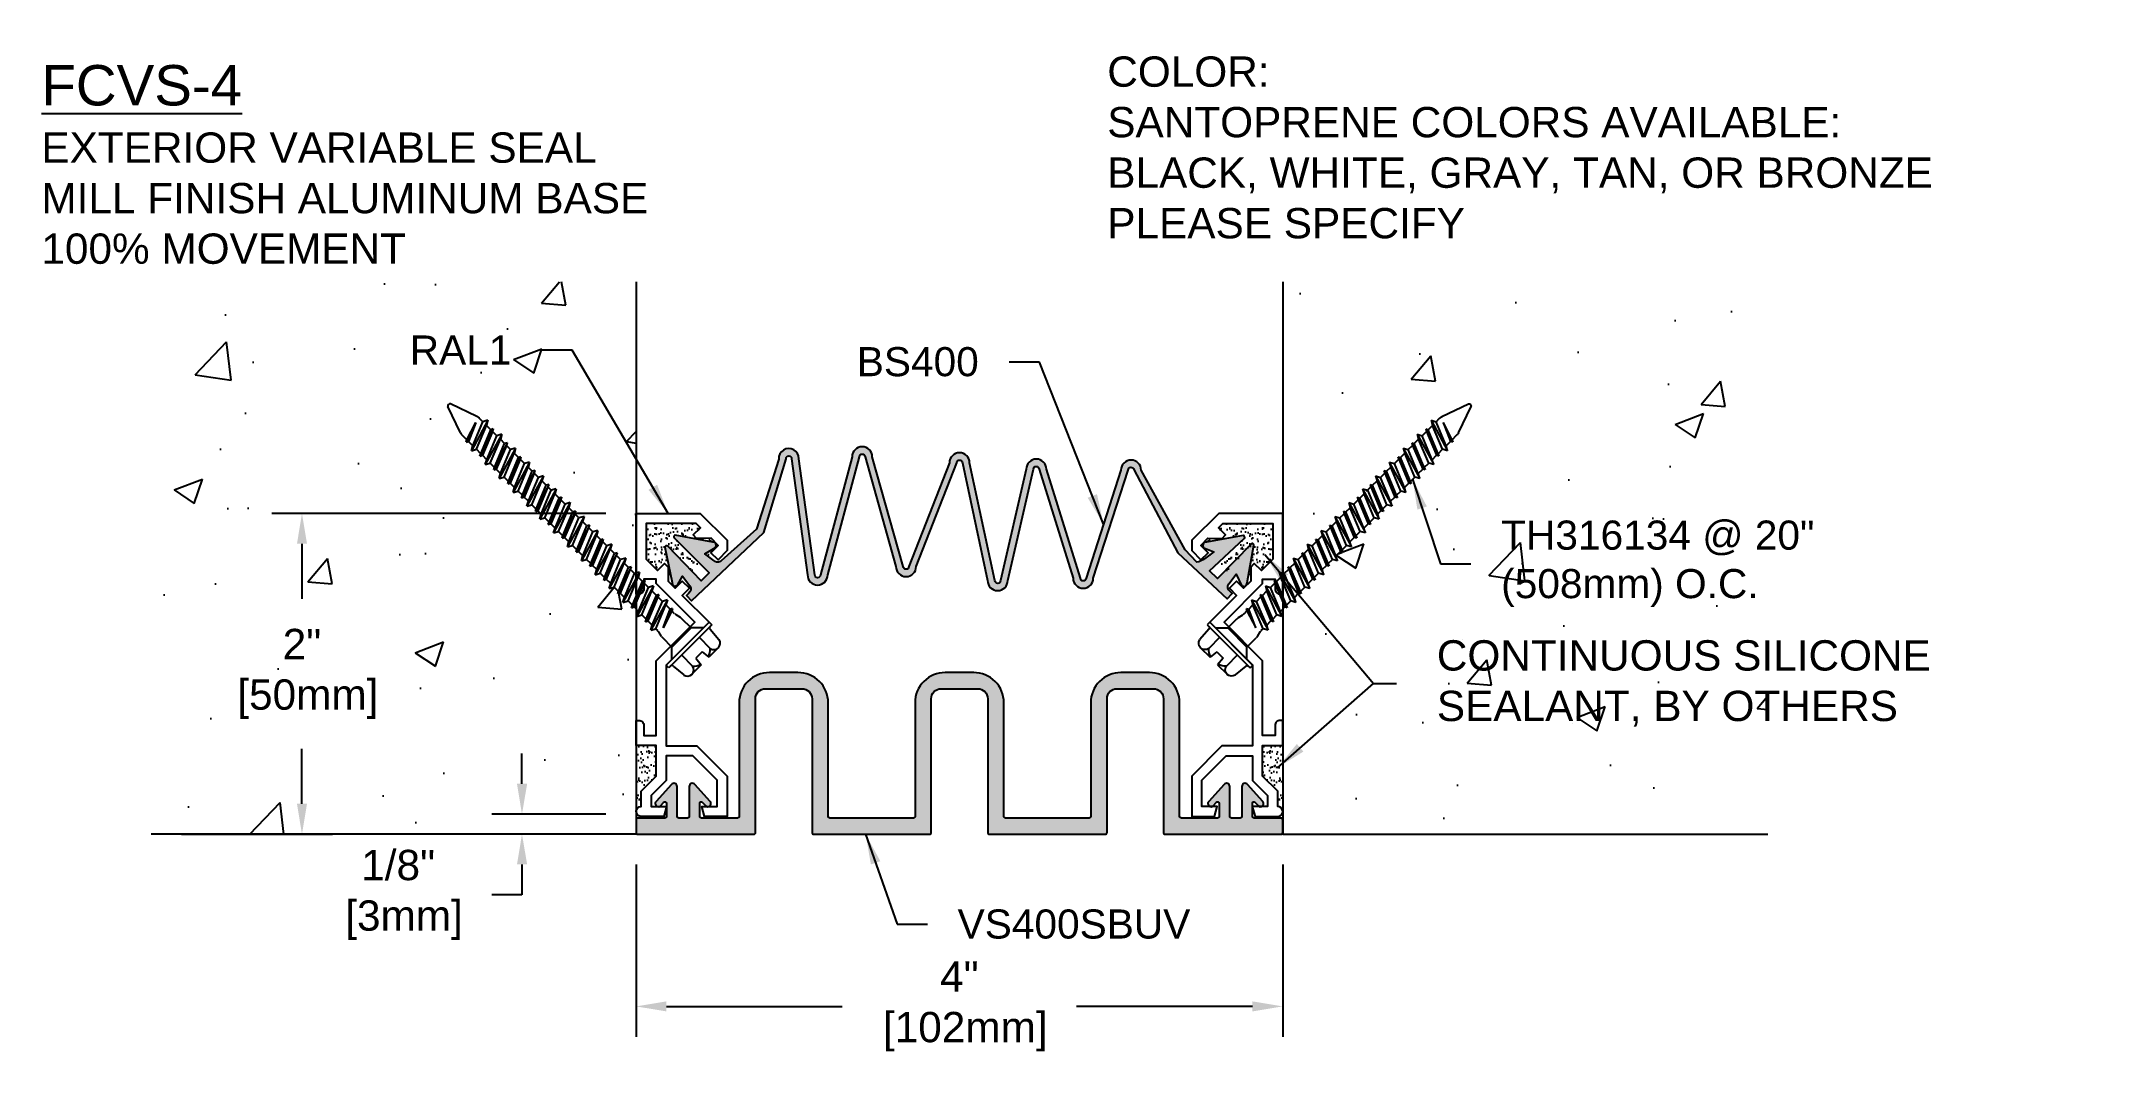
# Model space of a CAD drawing. Header units: inches. Extents: x -458.8 to -446, y 103.7 to 109.9.
import ezdxf

# ---------------------------------------------------------------- set-up
doc = ezdxf.new("R2010")
doc.units = ezdxf.units.IN
doc.header["$MEASUREMENT"] = 0
for name, color, linetype in [('Anchors', 4, 'Continuous'), ('Conditions', 1, 'Continuous'), ('Dimensions', 3, 'Continuous'), ('Fillers', 2, 'Continuous'), ('Metals', 7, 'Continuous'), ('TEXT', 2, 'Continuous')]:
    doc.layers.add(name, color=color, linetype=linetype)
doc.styles.add('ARIAL', font='arial.ttf')
doc.dimstyles.new('Arial', dxfattribs={"dimtxt": 0.1875, "dimasz": 0.1875, "dimexe": 0.1875, "dimexo": 0.1875, "dimgap": 0.1875, "dimtad": 0, "dimtih": 1, "dimtoh": 1, "dimdec": 4, "dimzin": 3, "dimdsep": 46, "dimlunit": 4, "dimtxsty": 'ARIAL', "dimcen": 0.1875, "dimadec": 0, "dimazin": 0, "dimtfac": 1, "dimtdec": 4, "dimtofl": 0, "dimtmove": 0, "dimatfit": 3, "dimfxl": 0, "dimfrac": 2, "dimtolj": 1, "dimtzin": 0, "dimarcsym": 0})
pattern_1 = [(37.5, (-457.156644, 105.020055), (-0.0020473, 0.0626218), [0, -0.0494, 0, -0.05525, 0, -0.0528125]), (7.5, (-457.156644, 105.020055), (0.0575177, 0.0917197), [0, -0.02665, 0, -0.044525, 0, -0.0170625]), (327.5, (-457.19662, 105.020055), (0.1012096, 0.0001839), [0, -0.01625, 0, -0.0585, 0, -0.076375]), (317.5, (-457.19662, 105.020055), (0.097699, 0.0285245), [0, -0.008125, 0, -0.03835, 0, -0.043875])]
pattern_2 = [(142.5, (-449.156644, 105.020055), (0.0020473, 0.0626218), [0, -0.0494, 0, -0.05525, 0, -0.0528125]), (172.5, (-449.156644, 105.020055), (-0.0575177, 0.0917197), [0, -0.02665, 0, -0.044525, 0, -0.0170625]), (212.5, (-449.11667, 105.020055), (-0.1012096, 0.0001839), [0, -0.01625, 0, -0.0585, 0, -0.076375]), (222.5, (-449.11667, 105.020055), (-0.097699, 0.0285245), [0, -0.008125, 0, -0.03835, 0, -0.043875])]

# ---------------------------------------------------------------- blocks, each defined once
blk = doc.blocks.new('*D8')
at = {"layer": 'Defpoints', "color": 0}
for p in [(-455.157, 105.043), (-451.157, 105.043), (-455.157, 103.978)]:
    blk.add_point(p, dxfattribs=at)
at = {"layer": 'Dimensions', "color": 0, "lineweight": -2}
for p, q in [((-455.157, 104.855), (-455.157, 103.79)), ((-451.157, 104.856), (-451.157, 103.79)), ((-454.969, 103.978), (-453.882, 103.978)), ((-451.344, 103.978), (-452.432, 103.978))]:
    blk.add_line(p, q, dxfattribs=at)
at = {"layer": 'Dimensions', "color": 0}
for points in [[(-454.969, 104.009), (-454.969, 103.947), (-455.157, 103.978)], [(-451.344, 104.009), (-451.344, 103.947), (-451.157, 103.978)]]:
    blk.add_solid(points, dxfattribs=at)
at = {"layer": 'Dimensions', "color": 0, "insert": (-453.157, 103.978), "char_height": 0.1875, "attachment_point": 5, "style": 'ARIAL'}
blk.add_mtext('\\A1;4"\\P [102mm]', dxfattribs=at)
blk = doc.blocks.new('*D9')
at = {"layer": 'Defpoints', "color": 0}
for p in [(-455.157, 107.027), (-458.157, 105.043), (-457.224, 105.043)]:
    blk.add_point(p, dxfattribs=at)
at = {"layer": 'Dimensions', "color": 0, "lineweight": -2}
for p, q in [((-455.344, 107.027), (-457.411, 107.027)), ((-457.224, 106.84), (-457.224, 106.5)), ((-457.224, 105.231), (-457.224, 105.571)), ((-457.969, 105.043), (-457.036, 105.043))]:
    blk.add_line(p, q, dxfattribs=at)
at = {"layer": 'Dimensions', "color": 0}
for points in [[(-457.255, 106.84), (-457.193, 106.84), (-457.224, 107.027)], [(-457.255, 105.231), (-457.193, 105.231), (-457.224, 105.043)]]:
    blk.add_solid(points, dxfattribs=at)
at = {"layer": 'Dimensions', "color": 0, "insert": (-457.224, 106.035), "char_height": 0.1875, "attachment_point": 5, "style": 'ARIAL'}
blk.add_mtext('\\A1;2"\\P [50mm]', dxfattribs=at)
blk = doc.blocks.new('A$CB0F2')
blk.add_lwpolyline([(0.029, 0.002, -0.958439), (0.032, 0.064), (0.032, 0.158), (0.125, 0.251), (0.125, 0.442), (0.001, 0.442), (0.001, 0.597), (0.017, 0.597, -0.414214), (0.048, 0.566), (0.048, 0.504), (0.125, 0.504), (0.125, 0.965), (0.364, 1.204), (0.125, 1.444), (0.125, 1.471), (0.048, 1.471), (0.048, 1.409, -0.414214), (0.017, 1.378), (0.001, 1.378), (0.001, 1.877), (0.397, 1.877), (0.564, 1.711), (0.564, 1.647), (0.507, 1.59), (0.463, 1.634), (0.508, 1.679), (0.464, 1.723), (0.375, 1.722), (0.354, 1.744), (0.398, 1.788), (0.371, 1.815), (0.063, 1.815), (0.063, 1.594), (0.133, 1.523), (0.177, 1.567), (0.199, 1.545), (0.199, 1.457), (0.243, 1.414), (0.286, 1.457), (0.33, 1.414), (0.286, 1.37), (0.452, 1.204), (0.187, 0.939), (0.187, 0.439), (0.377, 0.439), (0.564, 0.252), (0.564, 0.002), (0.423, 0.002), (0.407, 0.064), (0.502, 0.064), (0.502, 0.226), (0.351, 0.377), (0.187, 0.377), (0.187, 0.225), (0.094, 0.132), (0.094, 0.064), (0.189, 0.064), (0.172, 0.002), (0.029, 0.002)], format="xyb")
blk = doc.blocks.new('ral1')
blk.add_blockref('A$CB0F2', (-0.029, -0.002))
blk = doc.blocks.new('Th316134')
for p, q in [((-0.135, 1.779), (-0.129, 1.85)), ((-0.097, 1.877), (-0.027, 1.877)), ((-0.065, 1.769), (-0.065, 1.85)), ((-0.023, 1.833), (-0.027, 1.877)), ((-0.023, 1.833), (0.023, 1.833)), ((0.023, 1.833), (0.027, 1.877)), ((0.027, 1.877), (0.097, 1.877)), ((0.064, 1.769), (0.064, 1.85)), ((0.135, 1.779), (0.129, 1.85)), ((-0.157, 1.75), (-0.157, 1.769)), ((-0.157, 1.769), (0.157, 1.769)), ((-0.157, 1.75), (0.157, 1.75)), ((-0.115, 1.75), (-0.07, 1.705)), ((0.115, 1.75), (0.07, 1.705)), ((0.157, 1.769), (0.157, 1.75)), ((-0.07, 1.705), (-0.07, 1.638)), ((-0.07, 1.705), (0.07, 1.705)), ((-0.069, 1.628), (-0.063, 1.602)), ((0.069, 1.628), (0.063, 1.602)), ((0.07, 1.705), (0.07, 1.638)), ((-0.086, 1.516), (0.086, 1.566)), ((-0.086, 1.516), (-0.062, 1.529)), ((-0.086, 1.516), (-0.062, 1.503)), ((-0.074, 1.566), (0.032, 1.603)), ((-0.074, 1.566), (-0.062, 1.573)), ((-0.074, 1.566), (-0.062, 1.56)), ((-0.074, 1.465), (0.074, 1.516)), ((-0.062, 1.573), (0.032, 1.603)), ((0.032, 1.603), (-0.062, 1.56)), ((-0.062, 1.593), (-0.062, 1.573)), ((0.062, 1.579), (-0.062, 1.529)), ((-0.062, 1.56), (-0.062, 1.529)), ((0.062, 1.553), (-0.062, 1.503)), ((-0.062, 1.471), (0.062, 1.522)), ((0.062, 1.509), (-0.062, 1.459)), ((-0.062, 1.503), (-0.062, 1.471)), ((0.062, 1.593), (0.062, 1.579)), ((0.086, 1.566), (0.062, 1.579)), ((0.086, 1.566), (0.062, 1.553)), ((0.062, 1.553), (0.062, 1.522)), ((0.074, 1.516), (0.062, 1.522)), ((0.074, 1.516), (0.062, 1.509)), ((0.062, 1.509), (0.062, 1.478)), ((-0.086, 1.414), (0.086, 1.465)), ((-0.086, 1.414), (-0.062, 1.427)), ((-0.086, 1.414), (-0.062, 1.401)), ((-0.074, 1.465), (-0.062, 1.471)), ((-0.074, 1.465), (-0.062, 1.459)), ((-0.074, 1.363), (0.074, 1.414)), ((0.062, 1.478), (-0.062, 1.427)), ((-0.062, 1.459), (-0.062, 1.427)), ((0.062, 1.452), (-0.062, 1.401)), ((-0.062, 1.369), (0.062, 1.42)), ((0.062, 1.408), (-0.062, 1.357)), ((-0.062, 1.401), (-0.062, 1.369)), ((0.086, 1.465), (0.062, 1.478)), ((0.086, 1.465), (0.062, 1.452)), ((0.062, 1.452), (0.062, 1.42)), ((0.074, 1.414), (0.062, 1.42)), ((0.074, 1.414), (0.062, 1.408)), ((0.062, 1.408), (0.062, 1.376)), ((-0.086, 1.313), (0.086, 1.363)), ((-0.086, 1.313), (-0.062, 1.325)), ((-0.086, 1.313), (-0.062, 1.3)), ((-0.074, 1.363), (-0.062, 1.369)), ((-0.074, 1.363), (-0.062, 1.357)), ((-0.074, 1.262), (0.074, 1.313)), ((0.062, 1.376), (-0.062, 1.325)), ((-0.062, 1.357), (-0.062, 1.325)), ((0.062, 1.35), (-0.062, 1.3)), ((-0.062, 1.268), (0.062, 1.319)), ((0.062, 1.306), (-0.062, 1.256)), ((-0.062, 1.3), (-0.062, 1.268)), ((0.086, 1.363), (0.062, 1.376)), ((0.086, 1.363), (0.062, 1.35)), ((0.062, 1.35), (0.062, 1.319)), ((0.074, 1.313), (0.062, 1.319)), ((0.074, 1.313), (0.062, 1.306)), ((0.062, 1.306), (0.062, 1.275)), ((-0.086, 1.211), (0.086, 1.262)), ((-0.086, 1.211), (-0.062, 1.224)), ((-0.086, 1.211), (-0.062, 1.198)), ((-0.074, 1.262), (-0.062, 1.268)), ((-0.074, 1.262), (-0.062, 1.256)), ((-0.074, 1.16), (0.074, 1.211)), ((0.062, 1.275), (-0.062, 1.224)), ((-0.062, 1.256), (-0.062, 1.224)), ((0.062, 1.249), (-0.062, 1.198)), ((-0.062, 1.166), (0.062, 1.217)), ((0.062, 1.205), (-0.062, 1.154)), ((-0.062, 1.198), (-0.062, 1.166)), ((0.086, 1.262), (0.062, 1.275)), ((0.086, 1.262), (0.062, 1.249)), ((0.062, 1.249), (0.062, 1.217)), ((0.074, 1.211), (0.062, 1.217)), ((0.074, 1.211), (0.062, 1.205)), ((0.062, 1.205), (0.062, 1.173)), ((-0.086, 1.109), (0.086, 1.16)), ((-0.086, 1.109), (-0.062, 1.122)), ((-0.086, 1.109), (-0.062, 1.096)), ((-0.074, 1.16), (-0.062, 1.166)), ((-0.074, 1.16), (-0.062, 1.154)), ((-0.074, 1.059), (0.074, 1.109)), ((0.062, 1.173), (-0.062, 1.122)), ((-0.062, 1.154), (-0.062, 1.122)), ((0.062, 1.147), (-0.062, 1.096)), ((-0.062, 1.065), (0.062, 1.116)), ((0.062, 1.103), (-0.062, 1.052)), ((-0.062, 1.096), (-0.062, 1.065)), ((0.062, 1.072), (-0.062, 1.021)), ((0.086, 1.16), (0.062, 1.173)), ((0.086, 1.16), (0.062, 1.147)), ((0.062, 1.147), (0.062, 1.116)), ((0.074, 1.109), (0.062, 1.116)), ((0.074, 1.109), (0.062, 1.103)), ((0.062, 1.103), (0.062, 1.072)), ((0.086, 1.059), (0.062, 1.072)), ((-0.086, 1.008), (0.086, 1.059)), ((-0.086, 1.008), (-0.062, 1.021)), ((-0.086, 1.008), (-0.062, 0.995)), ((-0.074, 1.059), (-0.062, 1.065)), ((-0.074, 1.059), (-0.062, 1.052)), ((-0.074, 0.957), (0.074, 1.008)), ((-0.074, 0.957), (-0.062, 0.963)), ((-0.062, 1.052), (-0.062, 1.021)), ((0.062, 1.046), (-0.062, 0.995)), ((-0.062, 0.963), (0.062, 1.014)), ((0.062, 1.002), (-0.062, 0.951)), ((-0.062, 0.995), (-0.062, 0.963)), ((0.062, 0.97), (-0.062, 0.919)), ((0.086, 1.059), (0.062, 1.046)), ((0.062, 1.046), (0.062, 1.014)), ((0.074, 1.008), (0.062, 1.014)), ((0.074, 1.008), (0.062, 1.002)), ((0.062, 1.002), (0.062, 0.97)), ((0.086, 0.957), (0.062, 0.97)), ((-0.086, 0.906), (0.086, 0.957)), ((-0.086, 0.906), (-0.062, 0.919)), ((-0.086, 0.906), (-0.062, 0.893)), ((-0.074, 0.957), (-0.062, 0.951)), ((-0.074, 0.855), (0.074, 0.906)), ((-0.074, 0.855), (-0.062, 0.862)), ((-0.062, 0.951), (-0.062, 0.919)), ((0.062, 0.944), (-0.062, 0.893)), ((-0.062, 0.862), (0.062, 0.912)), ((0.062, 0.9), (-0.062, 0.849)), ((-0.062, 0.893), (-0.062, 0.862)), ((0.062, 0.868), (-0.062, 0.818)), ((0.086, 0.957), (0.062, 0.944)), ((0.062, 0.944), (0.062, 0.912)), ((0.074, 0.906), (0.062, 0.912)), ((0.074, 0.906), (0.062, 0.9)), ((0.062, 0.9), (0.062, 0.868)), ((0.086, 0.855), (0.062, 0.868)), ((-0.086, 0.805), (0.086, 0.855)), ((-0.086, 0.805), (-0.062, 0.818)), ((-0.086, 0.805), (-0.062, 0.792)), ((-0.086, 0.703), (0.086, 0.754)), ((-0.074, 0.855), (-0.062, 0.849)), ((-0.074, 0.754), (0.074, 0.805)), ((-0.074, 0.754), (-0.062, 0.76)), ((-0.074, 0.754), (-0.062, 0.748)), ((-0.062, 0.849), (-0.062, 0.818)), ((0.062, 0.843), (-0.062, 0.792)), ((-0.062, 0.76), (0.062, 0.811)), ((0.062, 0.799), (-0.062, 0.748)), ((-0.062, 0.792), (-0.062, 0.76)), ((0.062, 0.767), (-0.062, 0.716)), ((0.086, 0.855), (0.062, 0.843)), ((0.062, 0.843), (0.062, 0.811)), ((0.074, 0.805), (0.062, 0.811)), ((0.074, 0.805), (0.062, 0.799)), ((0.062, 0.799), (0.062, 0.767)), ((0.086, 0.754), (0.062, 0.767)), ((0.086, 0.754), (0.062, 0.741)), ((0.062, 0.749), (0.062, 0.717)), ((-0.086, 0.703), (-0.062, 0.716)), ((-0.086, 0.703), (-0.062, 0.69)), ((-0.086, 0.609), (0.086, 0.66)), ((-0.074, 0.66), (0.074, 0.711)), ((-0.074, 0.66), (-0.062, 0.666)), ((-0.074, 0.66), (-0.062, 0.654)), ((-0.062, 0.748), (-0.062, 0.716)), ((0.062, 0.741), (-0.062, 0.69)), ((-0.062, 0.666), (0.062, 0.717)), ((0.062, 0.705), (-0.062, 0.654)), ((-0.062, 0.698), (-0.062, 0.666)), ((0.062, 0.673), (-0.062, 0.622)), ((-0.062, 0.654), (-0.062, 0.622)), ((0.062, 0.647), (-0.062, 0.596)), ((0.074, 0.711), (0.062, 0.717)), ((0.074, 0.711), (0.062, 0.705)), ((0.062, 0.705), (0.062, 0.673)), ((0.086, 0.66), (0.062, 0.673)), ((0.086, 0.66), (0.062, 0.647)), ((0.062, 0.647), (0.062, 0.616)), ((-0.086, 0.609), (-0.062, 0.622)), ((-0.086, 0.609), (-0.062, 0.596)), ((-0.086, 0.508), (0.086, 0.559)), ((-0.074, 0.559), (0.074, 0.609)), ((-0.074, 0.559), (-0.062, 0.565)), ((-0.074, 0.559), (-0.062, 0.552)), ((-0.062, 0.565), (0.062, 0.616)), ((0.062, 0.603), (-0.062, 0.552)), ((-0.062, 0.596), (-0.062, 0.565)), ((0.062, 0.572), (-0.062, 0.521)), ((-0.062, 0.552), (-0.062, 0.521)), ((0.062, 0.546), (-0.062, 0.495)), ((0.074, 0.609), (0.062, 0.616)), ((0.074, 0.609), (0.062, 0.603)), ((0.062, 0.603), (0.062, 0.572)), ((0.086, 0.559), (0.062, 0.572)), ((0.086, 0.559), (0.062, 0.546)), ((0.062, 0.546), (0.062, 0.514)), ((-0.086, 0.508), (-0.062, 0.521)), ((-0.086, 0.508), (-0.062, 0.495)), ((-0.086, 0.406), (0.086, 0.457)), ((-0.074, 0.457), (0.074, 0.508)), ((-0.074, 0.457), (-0.062, 0.463)), ((-0.074, 0.457), (-0.062, 0.451)), ((-0.062, 0.463), (0.062, 0.514)), ((0.062, 0.502), (-0.062, 0.451)), ((-0.062, 0.495), (-0.062, 0.463)), ((0.062, 0.47), (-0.062, 0.419)), ((-0.062, 0.451), (-0.062, 0.419)), ((0.062, 0.444), (-0.062, 0.393)), ((0.074, 0.508), (0.062, 0.514)), ((0.074, 0.508), (0.062, 0.502)), ((0.062, 0.502), (0.062, 0.47)), ((0.086, 0.457), (0.062, 0.47)), ((0.086, 0.457), (0.062, 0.444)), ((0.062, 0.444), (0.062, 0.412)), ((-0.086, 0.406), (-0.062, 0.419)), ((-0.086, 0.406), (-0.062, 0.393)), ((-0.086, 0.305), (0.086, 0.355)), ((-0.074, 0.355), (0.074, 0.406)), ((-0.074, 0.355), (-0.062, 0.362)), ((-0.074, 0.355), (-0.062, 0.349)), ((-0.062, 0.362), (0.062, 0.412)), ((0.062, 0.4), (-0.062, 0.349)), ((-0.062, 0.393), (-0.062, 0.362)), ((0.062, 0.368), (-0.062, 0.318)), ((-0.062, 0.349), (-0.062, 0.318)), ((0.062, 0.343), (-0.062, 0.292)), ((0.074, 0.406), (0.062, 0.412)), ((0.074, 0.406), (0.062, 0.4)), ((0.062, 0.4), (0.062, 0.368)), ((0.086, 0.355), (0.062, 0.368)), ((0.086, 0.355), (0.062, 0.343)), ((0.062, 0.343), (0.062, 0.311)), ((-0.086, 0.305), (-0.062, 0.318)), ((-0.086, 0.305), (-0.062, 0.292)), ((-0.086, 0.203), (0.086, 0.254)), ((-0.086, 0.203), (-0.062, 0.216)), ((-0.074, 0.254), (0.074, 0.305)), ((-0.074, 0.254), (-0.062, 0.26)), ((-0.074, 0.254), (-0.062, 0.248)), ((-0.062, 0.26), (0.062, 0.311)), ((0.062, 0.299), (-0.062, 0.248)), ((-0.062, 0.292), (-0.062, 0.26)), ((0.062, 0.267), (-0.062, 0.216)), ((-0.062, 0.248), (-0.062, 0.216)), ((0.062, 0.241), (-0.062, 0.19)), ((0.074, 0.305), (0.062, 0.311)), ((0.074, 0.305), (0.062, 0.299)), ((0.062, 0.299), (0.062, 0.267)), ((0.086, 0.254), (0.062, 0.267)), ((0.086, 0.254), (0.062, 0.241)), ((0.062, 0.241), (0.062, 0.209)), ((-0.086, 0.203), (-0.062, 0.19)), ((-0.062, 0.19), (-0.062, 0.164)), ((-0.06, 0.149), (-0.01, 0.006)), ((-0.034, 0.166), (0.062, 0.209)), ((-0.034, 0.166), (0.074, 0.203)), ((0.062, 0.197), (-0.034, 0.166)), ((0.06, 0.149), (0.01, 0.006)), ((0.074, 0.203), (0.062, 0.209)), ((0.074, 0.203), (0.062, 0.197)), ((0.062, 0.197), (0.062, 0.164))]:
    blk.add_line(p, q)
for centre, radius, start, end in [((-0.097, 1.845), 0.0327, 9.285, 170.715), ((0, 1.788), 0.0896, 107.4215, 136.0407), ((0, 1.788), 0.0896, 43.9593, 72.5785), ((0.097, 1.845), 0.0327, 9.285, 170.715), ((-0.146, 1.78), 0.0112, 270, 355), ((0.146, 1.78), 0.0112, 185, 270), ((-0.023, 1.638), 0.0465, 180, 191.9357), ((0.023, 1.638), 0.0465, 348.0643, 0), ((-0.109, 1.593), 0.0465, 0, 11.9357), ((0.109, 1.593), 0.0465, 168.0643, 180), ((-0.016, 0.164), 0.0465, 180, 199.3058), ((0.016, 0.164), 0.0465, 340.6942, 0), ((0, 0.011), 0.0106, 204.1001, 335.8999)]:
    blk.add_arc(centre, radius, start, end)
blk = doc.blocks.new('*D10')
at = {"layer": 'Defpoints', "color": 0}
for p in [(-455.157, 105.167), (-455.863, 105.043), (-455.157, 105.043)]:
    blk.add_point(p, dxfattribs=at)
at = {"layer": 'Dimensions', "color": 0, "lineweight": -2}
for p, q in [((-455.863, 105.355), (-455.863, 105.542)), ((-455.344, 105.167), (-456.05, 105.167)), ((-455.344, 105.043), (-456.05, 105.043)), ((-455.863, 104.856), (-455.863, 104.668)), ((-455.863, 104.668), (-456.05, 104.668))]:
    blk.add_line(p, q, dxfattribs=at)
at = {"layer": 'Dimensions', "color": 0}
for points in [[(-455.894, 105.355), (-455.831, 105.355), (-455.863, 105.167)], [(-455.894, 104.856), (-455.831, 104.856), (-455.863, 105.043)]]:
    blk.add_solid(points, dxfattribs=at)
at = {"layer": 'Dimensions', "color": 0, "insert": (-456.629, 104.668), "char_height": 0.1875, "attachment_point": 5, "style": 'ARIAL'}
blk.add_mtext('\\A1;1/8"\\P [3mm]', dxfattribs=at)
blk = doc.blocks.new('bs400')
at = {"layer": 'Fillers'}
blk.add_hatch(color=256, dxfattribs=at).paths.add_polyline_path([(3.687, 1.679, -1), (3.652, 1.679), (3.461, 2.357, 1), (3.336, 2.357), (3.14, 1.627, -1), (3.105, 1.627), (3.007, 2.346, 1.03026), (2.882, 2.343), (2.745, 1.909), (2.526, 1.714, -0.414214), (2.482, 1.714), (2.424, 1.757), (2.49, 1.796, 0.699658), (2.474, 1.83), (2.242, 1.873, 0.637589), (2.236, 1.856), (2.452, 1.64), (2.402, 1.591), (2.195, 1.805, 0.67662), (2.178, 1.798), (2.222, 1.579, 0.684825), (2.256, 1.564), (2.287, 1.619), (2.328, 1.566, -0.440989), (2.324, 1.512), (2.311, 1.499), (2.342, 1.467), (2.79, 1.89), (2.927, 2.346, -1), (2.962, 2.346), (3.06, 1.627, 1), (3.185, 1.627), (3.381, 2.357, -1), (3.416, 2.357), (3.607, 1.679, 1), (3.732, 1.679), (3.983, 2.32, -1), (4.018, 2.32), (4.174, 1.592, 1), (4.299, 1.592), (4.458, 2.281, -1), (4.493, 2.281), (4.703, 1.607, 1), (4.828, 1.607), (5.044, 2.275, -0.91191), (5.079, 2.278), (5.352, 1.764), (5.656, 1.48), (5.688, 1.512), (5.674, 1.525, -0.440989), (5.67, 1.578), (5.711, 1.632), (5.745, 1.562, 0.684825), (5.779, 1.577), (5.821, 1.811, 0.67662), (5.804, 1.818), (5.596, 1.604), (5.546, 1.653), (5.762, 1.853, 0.637589), (5.756, 1.87), (5.528, 1.829, 0.699658), (5.512, 1.795), (5.574, 1.77), (5.516, 1.727, -0.104684), (5.469, 1.705), (5.397, 1.783), (5.124, 2.275, 1), (4.999, 2.275), (4.783, 1.607, -1), (4.748, 1.607), (4.538, 2.281, 1), (4.413, 2.281), (4.254, 1.592, -1), (4.219, 1.592), (4.063, 2.32, 1), (3.938, 2.32)])
blk.add_lwpolyline([(3.983, 2.32, -1), (4.018, 2.32), (4.174, 1.592, 1), (4.299, 1.592), (4.458, 2.281, -1), (4.493, 2.281), (4.703, 1.607, 1), (4.828, 1.607), (5.044, 2.275, -0.91191), (5.079, 2.278), (5.352, 1.764), (5.656, 1.48), (5.688, 1.512), (5.674, 1.525, -0.379282), (5.666, 1.572), (5.711, 1.632), (5.745, 1.562, 0.684825), (5.779, 1.577), (5.821, 1.811, 0.67662), (5.804, 1.818), (5.596, 1.604), (5.546, 1.653), (5.762, 1.853, 0.637589), (5.756, 1.87), (5.528, 1.829, 0.699658), (5.512, 1.795), (5.574, 1.77), (5.516, 1.727, -0.104684), (5.469, 1.705), (5.397, 1.783), (5.124, 2.275, 1), (4.999, 2.275), (4.783, 1.607, -1), (4.748, 1.607), (4.538, 2.281, 1), (4.413, 2.281), (4.254, 1.592, -1), (4.219, 1.592), (4.063, 2.32, 1), (3.938, 2.32), (3.687, 1.679, -1), (3.652, 1.679), (3.461, 2.357, 1), (3.336, 2.357), (3.14, 1.627, -1), (3.105, 1.627), (3.007, 2.346, 1.03026), (2.882, 2.343), (2.745, 1.909), (2.526, 1.714, -0.414214), (2.482, 1.714), (2.424, 1.757), (2.49, 1.796, 0.699658), (2.474, 1.83), (2.242, 1.873, 0.637589), (2.236, 1.856), (2.452, 1.64), (2.402, 1.591), (2.195, 1.805, 0.67662), (2.178, 1.798), (2.222, 1.579, 0.684825), (2.256, 1.564), (2.287, 1.619), (2.333, 1.56, -0.379282), (2.324, 1.512), (2.311, 1.499), (2.342, 1.467), (2.79, 1.89), (2.927, 2.346, -1), (2.962, 2.346), (3.06, 1.627, 1), (3.185, 1.627), (3.381, 2.357, -1), (3.416, 2.357), (3.607, 1.679, 1), (3.732, 1.679)], format="xyb", close=True, dxfattribs=at)
blk = doc.blocks.new('VS400SB')
at = {"linetype": 'Continuous'}
blk.add_hatch(color=256, dxfattribs=at).paths.add_polyline_path([(-0.175, 0.838, -0.414214), (-0.113, 0.9), (0.113, 0.9, -0.414214), (0.175, 0.838), (0.175, 0.01, 0.414214), (0.185, 0), (0.902, 0, 0.414214), (0.913, 0.01), (0.913, 0.838, -0.414214), (0.974, 0.9), (1.2, 0.9, -0.414214), (1.262, 0.838), (1.262, 0.01, 0.414214), (1.272, 0), (1.99, 0, 0.414214), (2, 0.01), (2, 0.09, 0.414214), (1.99, 0.1), (1.822, 0.1, -0.414214), (1.812, 0.11), (1.812, 0.19, -0.69108), (1.83, 0.197), (1.847, 0.177, 1.006373), (1.877, 0.203), (1.782, 0.308, 0.686397), (1.747, 0.295), (1.747, 0.11, -0.414214), (1.737, 0.1), (1.682, 0.1, -0.414214), (1.672, 0.11), (1.672, 0.295, 0.686397), (1.637, 0.308), (1.542, 0.203, 1.006373), (1.572, 0.177), (1.589, 0.197, -0.69108), (1.607, 0.19), (1.607, 0.11, -0.414214), (1.597, 0.1), (1.373, 0.1, -0.414214), (1.362, 0.11), (1.362, 0.813, 0.414214), (1.175, 1), (0.999, 1, 0.414214), (0.812, 0.813), (0.812, 0.11, -0.414214), (0.802, 0.1), (0.285, 0.1, -0.414214), (0.275, 0.11), (0.275, 0.813, 0.414214), (0.088, 1), (-0.088, 1, 0.414214), (-0.275, 0.813), (-0.275, 0.11, -0.414214), (-0.285, 0.1), (-0.802, 0.1, -0.414214), (-0.812, 0.11), (-0.812, 0.813, 0.414214), (-0.999, 1), (-1.176, 1, 0.414214), (-1.363, 0.813), (-1.363, 0.11, -0.414214), (-1.372, 0.1), (-1.597, 0.1, -0.414214), (-1.607, 0.11), (-1.607, 0.19, -0.69108), (-1.589, 0.197), (-1.572, 0.177, 1.006373), (-1.542, 0.203), (-1.637, 0.308, 0.686397), (-1.672, 0.295), (-1.672, 0.11, -0.414214), (-1.682, 0.1), (-1.737, 0.1, -0.414214), (-1.747, 0.11), (-1.747, 0.295, 0.686397), (-1.782, 0.308), (-1.877, 0.203, 1.006373), (-1.847, 0.177), (-1.83, 0.197, -0.69108), (-1.812, 0.19), (-1.812, 0.11, -0.414214), (-1.822, 0.1), (-1.99, 0.1, 0.414214), (-2, 0.09), (-2, 0.01, 0.414214), (-1.99, 0), (-1.272, 0, 0.414214), (-1.262, 0.01), (-1.262, 0.838, -0.414214), (-1.201, 0.9), (-0.975, 0.9, -0.414214), (-0.912, 0.838), (-0.912, 0.01, 0.414214), (-0.902, 0), (-0.185, 0, 0.414214), (-0.175, 0.01)])
at = {"linetype": 'Continuous', "flags": 128}
blk.add_lwpolyline([(-0.275, 0.11, -0.414214), (-0.285, 0.1), (-0.802, 0.1, -0.414214), (-0.812, 0.11), (-0.812, 0.813, 0.414214), (-0.999, 1), (-1.176, 1, 0.414214), (-1.363, 0.813), (-1.363, 0.11, -0.414214), (-1.372, 0.1), (-1.597, 0.1, -0.414214), (-1.607, 0.11), (-1.607, 0.19, -0.69108), (-1.589, 0.197), (-1.572, 0.177, 1.006373), (-1.542, 0.203), (-1.637, 0.308, 0.686397), (-1.672, 0.295), (-1.672, 0.11, -0.414214), (-1.682, 0.1), (-1.737, 0.1, -0.414214), (-1.747, 0.11), (-1.747, 0.295, 0.686397), (-1.782, 0.308), (-1.877, 0.203, 1.006373), (-1.847, 0.177), (-1.83, 0.197, -0.69108), (-1.812, 0.19), (-1.812, 0.11, -0.414214), (-1.822, 0.1), (-1.99, 0.1, 0.414214), (-2, 0.09), (-2, 0.01, 0.414214), (-1.99, 0), (-1.272, 0, 0.414214), (-1.262, 0.01), (-1.262, 0.838, -0.414214), (-1.201, 0.9), (-0.975, 0.9, -0.414214), (-0.912, 0.838), (-0.912, 0.01, 0.414214), (-0.902, 0), (-0.185, 0, 0.414214), (-0.175, 0.01), (-0.175, 0.838, -0.414214), (-0.113, 0.9), (0.113, 0.9, -0.414214), (0.175, 0.838), (0.175, 0.01, 0.414214), (0.185, 0), (0.902, 0, 0.414214), (0.913, 0.01), (0.913, 0.838, -0.414214), (0.974, 0.9), (1.2, 0.9, -0.414214), (1.262, 0.838), (1.262, 0.01, 0.414214), (1.272, 0), (1.99, 0, 0.414214), (2, 0.01), (2, 0.09, 0.414214), (1.99, 0.1), (1.822, 0.1, -0.414214), (1.812, 0.11), (1.812, 0.19, -0.69108), (1.83, 0.197), (1.847, 0.177, 1.006373), (1.877, 0.203), (1.782, 0.308, 0.686397), (1.747, 0.295), (1.747, 0.11, -0.414214), (1.737, 0.1), (1.682, 0.1, -0.414214), (1.672, 0.11), (1.672, 0.295, 0.686397), (1.637, 0.308), (1.542, 0.203, 1.006373), (1.572, 0.177), (1.589, 0.197, -0.69108), (1.607, 0.19), (1.607, 0.11, -0.414214), (1.597, 0.1), (1.373, 0.1, -0.414214), (1.362, 0.11), (1.362, 0.813, 0.414214), (1.175, 1), (0.999, 1, 0.414214), (0.812, 0.813), (0.812, 0.11, -0.414214), (0.802, 0.1), (0.285, 0.1, -0.414214), (0.275, 0.11), (0.275, 0.813, 0.414214), (0.088, 1), (-0.088, 1, 0.414214), (-0.275, 0.813)], format="xyb", close=True, dxfattribs=at)

msp = doc.modelspace()

# ---------------------------------------------------------------- hatches: boundary and pattern name
at = {"layer": 'Conditions'}
h = msp.add_hatch(dxfattribs=at)
h.set_pattern_fill('AR-CONC', color=256, scale=0.25, style=0)
h.set_pattern_definition([(50, (0, 0), (1.7931505, -0.1568803), [0.1875, -2.0625]), (355, (0, 0), (-0.346878, 1.88048), [0.15, -1.65]), (100.45144, (0.1494, -0.013), (1.446272, 1.7236), [0.1593505, -1.752855]), (46.1842, (0, 0.5), (2.668103, -0.413798), [0.28125, -3.09375]), (96.63564, (0.2223, 0.4655), (2.336655, 2.435297), [0.239026, -2.629284]), (351.18416, (0, 0.5), (2.336655, 2.435297), [0.225, -2.475]), (21, (0.25, 0.375), (1.4922676, -1.006547), [0.1875, -2.0625]), (326, (0.25, 0.375), (0.608288, 1.812875), [0.15, -1.65]), (71.45144, (0.3744, 0.2911), (2.100556, 0.806328), [0.1593505, -1.752855]), (37.5, (0, 0), (0.0303996, 0.8322346), [0, -1.63, 0, -1.675, 0, -1.65625]), (7.5, (0, 0), (0.6576738, 0.9860293), [0, -0.955, 0, -1.5925, 0, -0.63125]), (327.5, (-0.5575, 0), (1.3345561, -0.0563872), [0, -0.625, 0, -1.95, 0, -2.5875]), (317.5, (-0.8075, 0), (1.4579654, 0.2502625), [0, -0.8125, 0, -1.295, 0, -1.8375])])
h.paths.add_polyline_path([(-456.32027, 107.68686, -0.70927499), (-456.30487, 107.70507), (-456.14187, 107.62665, -0.08443704), (-456.12666, 107.61586), (-456.10478, 107.59398), (-456.07355, 107.60335), (-456.08292, 107.57212), (-456.05611, 107.54531), (-456.04122, 107.54978), (-456.04569, 107.53489), (-456.01888, 107.50808), (-455.98765, 107.51745), (-455.99702, 107.48621), (-455.97021, 107.45941), (-455.95532, 107.46388), (-455.95978, 107.44898), (-455.93298, 107.42218), (-455.90174, 107.43154), (-455.91111, 107.40031), (-455.88431, 107.3735), (-455.86941, 107.37797), (-455.87388, 107.36308), (-455.84707, 107.33627), (-455.81584, 107.34564), (-455.82521, 107.31441), (-455.7984, 107.2876), (-455.78351, 107.29207), (-455.78798, 107.27717), (-455.76117, 107.25037), (-455.72994, 107.25974), (-455.7393, 107.2285), (-455.7125, 107.2017), (-455.6976, 107.20616), (-455.70207, 107.19127), (-455.68187, 107.17107), (-455.65064, 107.18044), (-455.66001, 107.14921), (-455.6332, 107.1224), (-455.61831, 107.12687), (-455.62278, 107.11197), (-455.59597, 107.08517), (-455.56474, 107.09454), (-455.57411, 107.0633), (-455.5473, 107.0365), (-455.53241, 107.04096), (-455.53687, 107.02607), (-455.51007, 106.99926), (-455.47883, 107.00863), (-455.4882, 106.9774), (-455.46139, 106.95059), (-455.4465, 106.95506), (-455.45097, 106.94017), (-455.42416, 106.91336), (-455.39293, 106.92273), (-455.4023, 106.8915), (-455.37549, 106.86469), (-455.3606, 106.86916), (-455.36506, 106.85426), (-455.33826, 106.82746), (-455.30703, 106.83682), (-455.31639, 106.80559), (-455.28959, 106.77879), (-455.27469, 106.78325), (-455.27916, 106.76836), (-455.25235, 106.74155), (-455.22112, 106.75092), (-455.23049, 106.71969), (-455.20368, 106.69288), (-455.18879, 106.69735), (-455.19326, 106.68246), (-455.16645, 106.65565), (-455.15671, 106.65857), (-455.15671, 107.02744), (-455.15664, 108.4594), (-458.15664, 108.4594), (-458.15664, 105.04323), (-455.15664, 105.04323), (-455.15664, 105.59244), (-455.15671, 105.59244), (-455.15671, 105.74744), (-455.15669, 106.43528), (-455.16971, 106.4483), (-455.1846, 106.44383), (-455.18013, 106.45872), (-455.20694, 106.48553), (-455.23817, 106.47616), (-455.2288, 106.50739), (-455.25561, 106.5342), (-455.2705, 106.52973), (-455.26604, 106.54463), (-455.29284, 106.57143), (-455.32407, 106.56206), (-455.31471, 106.5933), (-455.34151, 106.6201), (-455.35641, 106.61564), (-455.35194, 106.63053), (-455.37875, 106.65734), (-455.40998, 106.64797), (-455.40061, 106.6792), (-455.42742, 106.70601), (-455.44231, 106.70154), (-455.43784, 106.71643), (-455.46465, 106.74324), (-455.49588, 106.73387), (-455.48651, 106.7651), (-455.51332, 106.79191), (-455.52821, 106.78744), (-455.52375, 106.80234), (-455.55055, 106.82914), (-455.58179, 106.81978), (-455.57242, 106.85101), (-455.59923, 106.87781), (-455.61412, 106.87335), (-455.60965, 106.88824), (-455.63646, 106.91505), (-455.66769, 106.90568), (-455.65832, 106.93691), (-455.68513, 106.96372), (-455.70002, 106.95925), (-455.69556, 106.97414), (-455.72236, 107.00095), (-455.75359, 106.99158), (-455.74423, 107.02282), (-455.76442, 107.04301), (-455.77932, 107.03855), (-455.77485, 107.05344), (-455.80166, 107.08025), (-455.83289, 107.07088), (-455.82352, 107.10211), (-455.85033, 107.12892), (-455.86522, 107.12445), (-455.86075, 107.13934), (-455.88756, 107.16615), (-455.91879, 107.15678), (-455.90943, 107.18801), (-455.93623, 107.21482), (-455.95113, 107.21035), (-455.94666, 107.22525), (-455.97347, 107.25205), (-456.0047, 107.24269), (-455.99533, 107.27392), (-456.02214, 107.30073), (-456.03703, 107.29626), (-456.03256, 107.31115), (-456.05937, 107.33796), (-456.0906, 107.32859), (-456.08123, 107.35982), (-456.10804, 107.38663), (-456.12293, 107.38216), (-456.11847, 107.39706), (-456.14527, 107.42386), (-456.1765, 107.41449), (-456.16714, 107.44573), (-456.19394, 107.47253), (-456.20884, 107.46807), (-456.20437, 107.48296), (-456.23196, 107.51055, -0.08443704), (-456.24275, 107.52577)])
h.paths.add_polyline_path([(-448.15664, 108.4594), (-451.15664, 108.4594), (-451.15664, 107.02744), (-451.15658, 107.02744), (-451.15658, 106.65857), (-451.14684, 106.65565), (-451.12003, 106.68246), (-451.1245, 106.69735), (-451.10961, 106.69288), (-451.0828, 106.71969), (-451.09217, 106.75092), (-451.06093, 106.74155), (-451.03413, 106.76836), (-451.03859, 106.78325), (-451.0237, 106.77879), (-450.99689, 106.80559), (-451.00626, 106.83682), (-450.97503, 106.82746), (-450.94822, 106.85426), (-450.95269, 106.86916), (-450.9378, 106.86469), (-450.91099, 106.8915), (-450.92036, 106.92273), (-450.88913, 106.91336), (-450.86232, 106.94017), (-450.86679, 106.95506), (-450.85189, 106.95059), (-450.82509, 106.9774), (-450.83446, 107.00863), (-450.80322, 106.99926), (-450.77642, 107.02607), (-450.78088, 107.04096), (-450.76599, 107.0365), (-450.73918, 107.0633), (-450.74855, 107.09454), (-450.71732, 107.08517), (-450.69051, 107.11197), (-450.69498, 107.12687), (-450.68009, 107.1224), (-450.65328, 107.14921), (-450.66265, 107.18044), (-450.63142, 107.17107), (-450.61122, 107.19127), (-450.61568, 107.20616), (-450.60079, 107.2017), (-450.57398, 107.2285), (-450.58335, 107.25974), (-450.55212, 107.25037), (-450.52531, 107.27717), (-450.52978, 107.29207), (-450.51489, 107.2876), (-450.48808, 107.31441), (-450.49745, 107.34564), (-450.46622, 107.33627), (-450.43941, 107.36308), (-450.44388, 107.37797), (-450.42898, 107.3735), (-450.40218, 107.40031), (-450.41154, 107.43154), (-450.38031, 107.42218), (-450.35351, 107.44898), (-450.35797, 107.46388), (-450.34308, 107.45941), (-450.31627, 107.48621), (-450.32564, 107.51745), (-450.29441, 107.50808), (-450.2676, 107.53489), (-450.27207, 107.54978), (-450.25718, 107.54531), (-450.23037, 107.57212), (-450.23974, 107.60335), (-450.2085, 107.59398), (-450.18663, 107.61586, -0.08443704), (-450.17142, 107.62665), (-450.01032, 107.70416, -0.70927499), (-449.99211, 107.68877), (-450.07053, 107.52577, -0.08443704), (-450.08133, 107.51055), (-450.10892, 107.48296), (-450.10445, 107.46807), (-450.11935, 107.47253), (-450.14615, 107.44573), (-450.13678, 107.41449), (-450.16802, 107.42386), (-450.19482, 107.39706), (-450.19036, 107.38216), (-450.20525, 107.38663), (-450.23206, 107.35982), (-450.22269, 107.32859), (-450.25392, 107.33796), (-450.28073, 107.31115), (-450.27626, 107.29626), (-450.29115, 107.30073), (-450.31796, 107.27392), (-450.30859, 107.24269), (-450.33982, 107.25205), (-450.36663, 107.22525), (-450.36216, 107.21035), (-450.37706, 107.21482), (-450.40386, 107.18801), (-450.3945, 107.15678), (-450.42573, 107.16615), (-450.45253, 107.13934), (-450.44807, 107.12445), (-450.46296, 107.12892), (-450.48977, 107.10211), (-450.4804, 107.07088), (-450.51163, 107.08025), (-450.53844, 107.05344), (-450.53397, 107.03855), (-450.54886, 107.04301), (-450.56906, 107.02282), (-450.5597, 106.99158), (-450.59093, 107.00095), (-450.61773, 106.97414), (-450.61327, 106.95925), (-450.62816, 106.96372), (-450.65497, 106.93691), (-450.6456, 106.90568), (-450.67683, 106.91505), (-450.70364, 106.88824), (-450.69917, 106.87335), (-450.71406, 106.87781), (-450.74087, 106.85101), (-450.7315, 106.81978), (-450.76273, 106.82914), (-450.78954, 106.80234), (-450.78507, 106.78744), (-450.79997, 106.79191), (-450.82677, 106.7651), (-450.81741, 106.73387), (-450.84864, 106.74324), (-450.87544, 106.71643), (-450.87098, 106.70154), (-450.88587, 106.70601), (-450.91268, 106.6792), (-450.90331, 106.64797), (-450.93454, 106.65734), (-450.96135, 106.63053), (-450.95688, 106.61564), (-450.97177, 106.6201), (-450.99858, 106.5933), (-450.98921, 106.56206), (-451.02045, 106.57143), (-451.04725, 106.54463), (-451.04279, 106.52973), (-451.05768, 106.5342), (-451.08449, 106.50739), (-451.07512, 106.47616), (-451.10635, 106.48553), (-451.13316, 106.45872), (-451.12869, 106.44383), (-451.14358, 106.4483), (-451.15664, 106.43523), (-451.15664, 105.74744), (-451.15658, 105.74744), (-451.15658, 105.59244), (-451.15664, 105.04323), (-448.15664, 105.04323)])
h.paths.add_polyline_path([(-457.73526, 105.70859), (-456.69544, 105.70859), (-456.69544, 106.40824), (-457.73526, 106.40824)], flags=24)
h.paths.add_polyline_path([(-456.5561, 107.85005), (-455.83708, 107.85005), (-455.83708, 108.22098), (-456.5561, 108.22098)], flags=24)
h.paths.add_polyline_path([(-450.26325, 105.63832), (-447.11323, 105.63832), (-447.11323, 106.34052), (-450.26325, 106.34052)], flags=9)
h.paths.add_polyline_path([(-449.86407, 106.40229), (-447.48723, 106.40229), (-447.48723, 107.07654), (-449.86407, 107.07654)], flags=9)
h.paths.add_polyline_path([(-450.68507, 108.29777), (-446.04118, 108.29777), (-446.04118, 109.94732), (-450.68507, 109.94732)], flags=9)
h = msp.add_hatch(dxfattribs=at)
h.set_pattern_fill('AR-SAND', color=256, scale=0.0325, style=0)
h.set_pattern_definition(pattern_1)
h.paths.add_polyline_path([(-454.91419, 106.8932), (-454.68251, 106.85042, -0.6996577), (-454.66666, 106.81635), (-454.73224, 106.77676), (-454.7148, 106.76395), (-454.69423, 106.78452), (-454.64968, 106.82907), (-454.69352, 106.87291), (-454.78191, 106.8722), (-454.80383, 106.89412), (-454.75928, 106.93867), (-454.78605, 106.96544), (-455.09471, 106.96544), (-455.09471, 106.74377), (-455.02445, 106.67351), (-454.98061, 106.71735), (-454.95869, 106.69543), (-454.95869, 106.60774), (-454.91485, 106.5639), (-454.871, 106.60774), (-454.85631, 106.62244), (-454.86917, 106.63947), (-454.9004, 106.58359, -0.68482529), (-454.93452, 106.59864), (-454.97896, 106.81802, -0.68819716), (-454.96167, 106.82509), (-454.8101, 106.66865), (-454.7615, 106.71725), (-454.9204, 106.87616, -0.63758921)])
h = msp.add_hatch(dxfattribs=at)
h.set_pattern_fill('AR-SAND', color=256, scale=0.0325, style=0)
h.set_pattern_definition(pattern_2)
h.paths.add_polyline_path([(-451.3991, 106.8932), (-451.63078, 106.85042, 0.6996577), (-451.64663, 106.81635), (-451.58105, 106.77676), (-451.59848, 106.76395), (-451.61906, 106.78452), (-451.66361, 106.82907), (-451.61977, 106.87291), (-451.53138, 106.8722), (-451.50946, 106.89412), (-451.55401, 106.93867), (-451.52724, 106.96544), (-451.21858, 106.96544), (-451.21858, 106.74377), (-451.28884, 106.67351), (-451.33268, 106.71735), (-451.3546, 106.69543), (-451.3546, 106.60774), (-451.39844, 106.5639), (-451.44228, 106.60774), (-451.45698, 106.62244), (-451.44412, 106.63947), (-451.41289, 106.58359, 0.68482529), (-451.37877, 106.59864), (-451.33433, 106.81802, 0.68819716), (-451.35162, 106.82509), (-451.50319, 106.66865), (-451.55179, 106.71725), (-451.39289, 106.87616, 0.63758921)])
h = msp.add_hatch(dxfattribs=at)
h.set_pattern_fill('AR-SAND', color=256, scale=0.0325, style=0)
h.set_pattern_definition(pattern_1)
h.paths.add_polyline_path([(-455.03271, 105.59244), (-455.15664, 105.59244), (-455.15664, 105.1854, -0.39578537), (-455.12571, 105.21444), (-455.12571, 105.30844), (-455.03271, 105.40144)])
h = msp.add_hatch(dxfattribs=at)
h.set_pattern_fill('AR-SAND', color=256, scale=0.0325, style=0)
h.set_pattern_definition(pattern_2)
h.paths.add_polyline_path([(-451.28058, 105.59244), (-451.15664, 105.59244), (-451.15664, 105.1854, 0.39578537), (-451.18758, 105.21444), (-451.18758, 105.30844), (-451.28058, 105.40144)])

# ---------------------------------------------------------------- linework, layer by layer
for points in [[(-455.15664, 108.4594), (-455.15664, 105.04323), (-458.15664, 105.04323)], [(-451.15664, 108.4594), (-451.15664, 105.04323), (-448.15664, 105.04323)]]:
    msp.add_lwpolyline(points, dxfattribs=at)

# ---------------------------------------------------------------- block references
msp.add_blockref('bs400', (-457.15664, 105.02006))
at = {"layer": 'Anchors', "yscale": 1.196172248803835, "zscale": 1.196172248803835}
for p, xscale, rotation in [((-456.31831, 107.70221), 1.196172248803835, 225.0000000000001), ((-449.99498, 107.70221), -1.196172248803835, 134.9999999999966)]:
    msp.add_blockref('Th316134', p, dxfattribs=dict(at, xscale=xscale, rotation=rotation))
at = {"layer": 'Fillers'}
msp.add_blockref('VS400SB', (-453.15664, 105.04323), dxfattribs=at)
at = {"layer": 'Metals'}
msp.add_blockref('ral1', (-455.12834, 105.15244), dxfattribs=at)
at = {"layer": 'Metals', "xscale": -1, "rotation": 359.9999999999968}
msp.add_blockref('ral1', (-451.18494, 105.15244), dxfattribs=at)

# ---------------------------------------------------------------- texts
at = {"layer": 'TEXT', "attachment_point": 1, "style": 'ARIAL'}
for s, insert, char_height, width in [('{\\LFCVS-4\\P\\H0.75x;\\lEXTERIOR VARIABLE SEAL\\PMILL FINISH ALUMINUM BASE\\P100% MOVEMENT}', (-458.83628, 109.80082), 0.25, 5.125), ('COLOR:{\\L                          \\~\\P}SANTOPRENE COLORS AVAILABLE:\\PBLACK, WHITE, GRAY, TAN, OR BRONZE\\PPLEASE SPECIFY', (-452.24217, 109.85415), 0.1875, 5.1234309)]:
    msp.add_mtext(s, dxfattribs=dict(at, insert=insert, char_height=char_height, width=width))
at = {"layer": 'TEXT', "style": 'ARIAL'}
for s, insert, char_height, attachment_point in [('\\A1;RAL1', (-455.92824, 107.94797), 0.18, 9), ('\\A1;BS400', (-453.03703, 107.87351), 0.18, 9), ('TH316134 @ 20"\\P(508mm) O.C.', (-449.80544, 106.71615), 0.18, 4), ('CONTINUOUS SILICONE\\PSEALANT, BY OTHERS', (-450.20333, 105.97548), 0.1875, 4), ('VS400SBUV', (-453.16801, 104.57765), 0.18, 1)]:
    msp.add_mtext(s, dxfattribs=dict(at, insert=insert, char_height=char_height, attachment_point=attachment_point))

# ---------------------------------------------------------------- dimensions: what is measured, and where the dimension line sits
at = {"layer": 'Dimensions'}
for base, p1, p2, picture, middle in [((-457.22385, 105.04323), (-455.15664, 107.02744), (-458.15664, 105.04323), '*D9', (-457.22385, 106.03533)), ((-455.86258, 105.04323), (-455.15664, 105.16705), (-455.15664, 105.04323), '*D10', (-456.62927, 104.66823))]:
    dim = msp.add_linear_dim(base=base, p1=p1, p2=p2, angle=90, dimstyle='Arial', override={"dimpost": '\\X'}, dxfattribs=at)
    dim.commit()
    dim.dimension.update_dxf_attribs({"geometry": picture, "text_midpoint": middle, "dimtype": 160})
dim = msp.add_linear_dim(base=(-455.15664, 103.9778), p1=(-451.15664, 105.04323), p2=(-455.15664, 105.04267), dimstyle='Arial', override={"dimpost": '\\X'}, dxfattribs=at)
dim.commit()
dim.dimension.update_dxf_attribs({"geometry": '*D8', "text_midpoint": (-453.15664, 103.9778), "dimtype": 160})

# ---------------------------------------------------------------- leaders
at = {"layer": 'TEXT'}
for points in [[(-454.95854, 107.02744), (-455.55354, 108.03797), (-455.74104, 108.03797)], [(-452.26545, 106.96106), (-452.66233, 107.96351), (-452.84983, 107.96351)], [(-450.35323, 107.23865), (-450.18014, 106.71615), (-449.99264, 106.71615)], [(-451.26748, 106.77395), (-450.59613, 105.97548), (-450.45333, 105.97548)], [(-451.19007, 105.45393), (-450.59613, 105.97548), (-450.45333, 105.97548)], [(-453.73727, 105.04323), (-453.54271, 104.48765), (-453.35521, 104.48765)]]:
    msp.add_leader(points, dimstyle='Arial', override={"dimgap": 0.1872}, dxfattribs=at)

doc.saveas('drawing.dxf')
